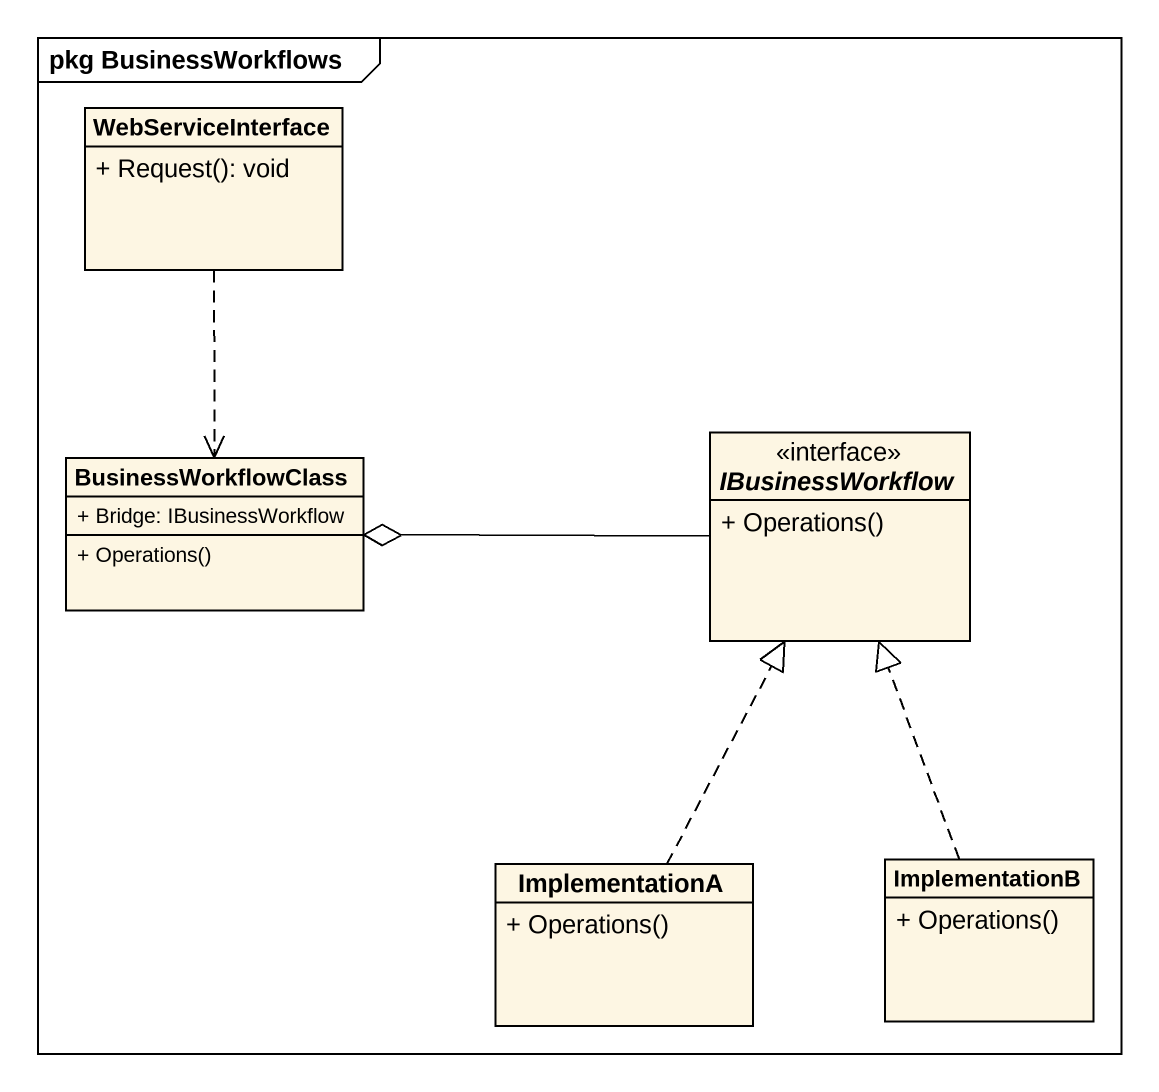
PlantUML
@startuml
mainframe pkg BusinessWorkflows
hide circle
hide empty members
skinparam classAttributeIconSize 0
class WebServiceInterface {
  + Request(): void
}
class BusinessWorkflowClass {
  + Bridge: IBusinessWorkflow
  + Operations()
}
interface IBusinessWorkflow <<interface>> {
  + Operations()
}
class ImplementationA {
  + Operations()
}
class ImplementationB {
  + Operations()
}
WebServiceInterface ..> BusinessWorkflowClass
IBusinessWorkflow -left-o BusinessWorkflowClass
ImplementationA .up.|> IBusinessWorkflow
ImplementationB .up.|> IBusinessWorkflow
@enduml
